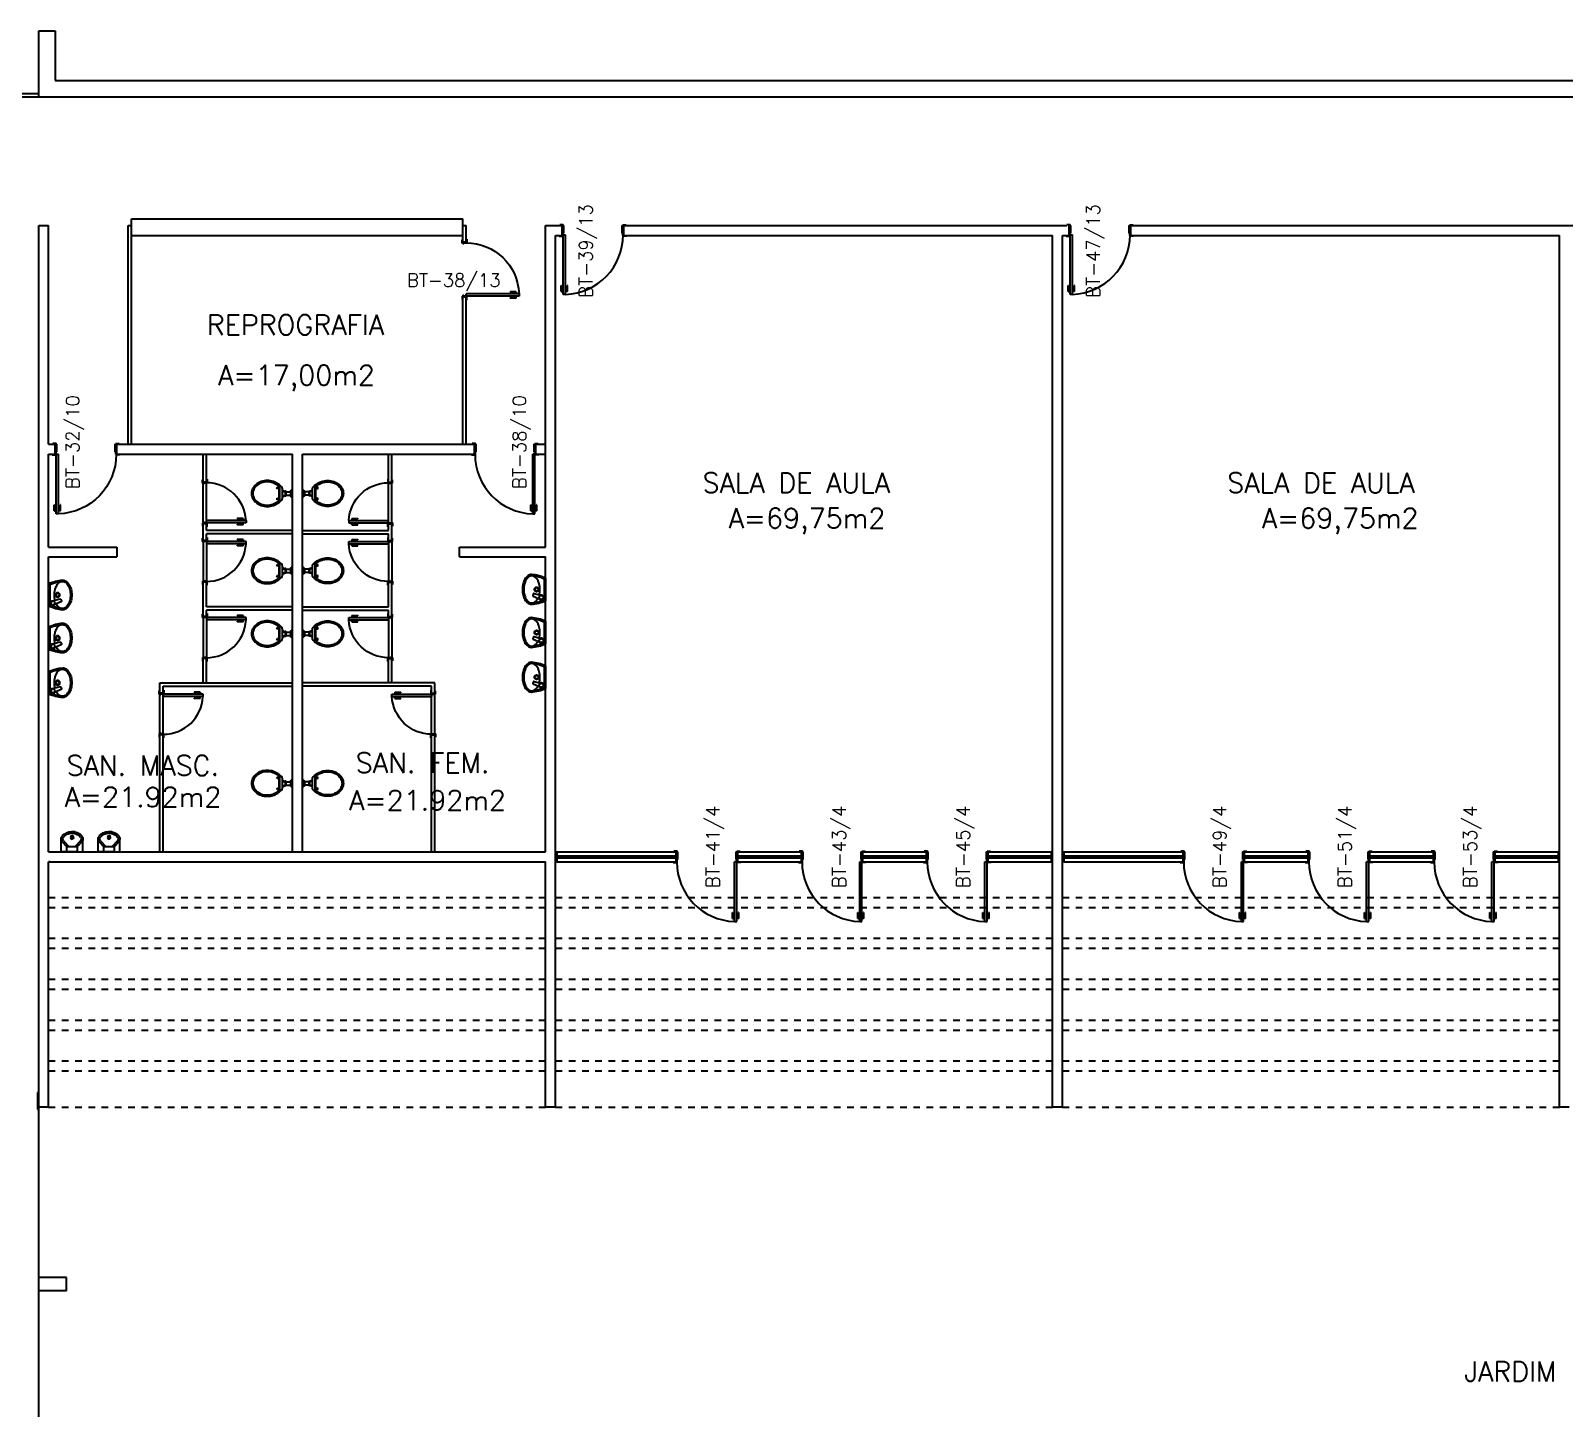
# Model space of a CAD drawing. Header units: inches. Extents: x 248.3 to 332.3, y 109.2 to 149.8.
# Drawn here: x 282.45 to 305.6, y 129.03 to 149.81 of the extents above; entities that cross this region are included whole.
import ezdxf
from ezdxf.enums import TextEntityAlignment as Align

# ---------------------------------------------------------------- set-up
doc = ezdxf.new("R2010")
doc.units = ezdxf.units.IN
doc.header["$LTSCALE"] = 0.02
doc.header["$MEASUREMENT"] = 0
doc.linetypes.add('HIDDEN', pattern=[0.375, 0.25, -0.125])
doc.layers.get('0').update_dxf_attribs({"linetype": 'CONTINUOUS'})
for name, color, linetype in [('1', 2, 'CONTINUOUS'), ('2', 2, 'CONTINUOUS'), ('3', 2, 'CONTINUOUS'), ('DIV2', 2, 'CONTINUOUS'), ('DIVISORIA', 2, 'CONTINUOUS'), ('ENDEREÇO', 2, 'CONTINUOUS'), ('PAREDE', 2, 'CONTINUOUS'), ('PISO', 1, 'CONTINUOUS'), ('PROJ', 1, 'HIDDEN'), ('TEXTO', 2, 'CONTINUOUS')]:
    doc.layers.add(name, color=color, linetype=linetype)
doc.styles.add('UNB-100', font='simplex.shx', dxfattribs={"height": 0.2})

# ---------------------------------------------------------------- blocks, each defined once
blk = doc.blocks.new('DOOR-80')
at = {"layer": '1', "color": 1}
blk.add_arc((-0.02, 0), 0.8, 180, 267.8509, dxfattribs=at)
at = {"layer": '2'}
for p, q in [((-0.08, -0.755), (-0.08, -0.665)), ((-0.08, -0.665), (-0.075, -0.665)), ((-0.075, -0.755), (-0.075, -0.665)), ((0.01, -0.755), (0.01, -0.665)), ((0.015, -0.665), (0.01, -0.665)), ((0.015, -0.755), (0.015, -0.665)), ((-0.08, -0.755), (-0.053, -0.755)), ((-0.075, -0.735), (-0.053, -0.735)), ((-0.053, -0.728), (-0.05, -0.728)), ((-0.053, -0.763), (-0.053, -0.728)), ((-0.053, -0.763), (-0.05, -0.763)), ((-0.012, -0.728), (-0.015, -0.728)), ((-0.012, -0.763), (-0.015, -0.763)), ((-0.012, -0.763), (-0.012, -0.728)), ((0.01, -0.735), (-0.012, -0.735)), ((0.015, -0.755), (-0.012, -0.755))]:
    blk.add_line(p, q, dxfattribs=at)
at = {"layer": '3'}
for p, q in [((-0.05, -0.8), (-0.05, 0)), ((-0.015, 0), (-0.05, 0)), ((-0.015, -0.8), (-0.015, 0)), ((-0.05, -0.8), (-0.015, -0.8))]:
    blk.add_line(p, q, dxfattribs=at)
blk = doc.blocks.new('DOOR-60')
at = {"layer": '1', "color": 1}
blk.add_arc((-0.02, 0), 0.6, 180, 267.134, dxfattribs=at)
at = {"layer": '2', "color": 1}
for p, q in [((-0.08, -0.555), (-0.08, -0.465)), ((-0.08, -0.465), (-0.075, -0.465)), ((-0.08, -0.555), (-0.053, -0.555)), ((-0.075, -0.555), (-0.075, -0.465)), ((-0.075, -0.535), (-0.053, -0.535)), ((-0.053, -0.528), (-0.05, -0.528)), ((-0.053, -0.563), (-0.053, -0.528)), ((-0.053, -0.563), (-0.05, -0.563)), ((-0.012, -0.528), (-0.015, -0.528)), ((-0.012, -0.563), (-0.015, -0.563)), ((-0.012, -0.563), (-0.012, -0.528)), ((0.01, -0.535), (-0.012, -0.535)), ((0.015, -0.555), (-0.012, -0.555)), ((0.01, -0.555), (0.01, -0.465)), ((0.015, -0.465), (0.01, -0.465)), ((0.015, -0.555), (0.015, -0.465))]:
    blk.add_line(p, q, dxfattribs=at)
at = {"layer": '3'}
for p, q in [((-0.05, -0.6), (-0.05, 0)), ((-0.015, 0), (-0.05, 0)), ((-0.015, -0.6), (-0.015, 0)), ((-0.05, -0.6), (-0.015, -0.6))]:
    blk.add_line(p, q, dxfattribs=at)
blk = doc.blocks.new('DOOR60')
at = {"layer": '1', "color": 1}
blk.add_arc((0.02, 0), 0.6, 272.866, 0, dxfattribs=at)
at = {"layer": '2', "color": 1}
for p, q in [((-0.015, -0.465), (-0.01, -0.465)), ((-0.015, -0.555), (-0.015, -0.465)), ((-0.015, -0.555), (0.012, -0.555)), ((-0.01, -0.555), (-0.01, -0.465)), ((-0.01, -0.535), (0.012, -0.535)), ((0.012, -0.563), (0.012, -0.528)), ((0.012, -0.528), (0.015, -0.528)), ((0.012, -0.563), (0.015, -0.563)), ((0.053, -0.528), (0.05, -0.528)), ((0.053, -0.563), (0.05, -0.563)), ((0.053, -0.563), (0.053, -0.528)), ((0.075, -0.535), (0.053, -0.535)), ((0.08, -0.555), (0.053, -0.555)), ((0.08, -0.465), (0.075, -0.465)), ((0.075, -0.555), (0.075, -0.465)), ((0.08, -0.555), (0.08, -0.465))]:
    blk.add_line(p, q, dxfattribs=at)
at = {"layer": '3'}
for p, q in [((0.015, -0.6), (0.015, 0)), ((0.015, 0), (0.05, 0)), ((0.05, -0.6), (0.05, 0)), ((0.05, -0.6), (0.015, -0.6))]:
    blk.add_line(p, q, dxfattribs=at)
blk = doc.blocks.new('VDC-P')
for p, q in [((-0.127, 0.192), (0.127, 0.192)), ((-0.109, 0.202), (0.109, 0.202)), ((-0.068, 0.152), (0.068, 0.152)), ((-0.05, 0.152), (-0.03, 0.11)), ((-0.05, 0.015), (-0.05, 0)), ((-0.05, 0), (0.05, 0)), ((0.045, 0.02), (-0.045, 0.02)), ((-0.04, 0.025), (-0.04, 0.02)), ((0.035, 0.03), (-0.035, 0.03)), ((-0.03, 0.152), (-0.03, 0.11)), ((0.03, 0.11), (-0.03, 0.11)), ((0.03, 0.1), (-0.03, 0.1)), ((-0.025, 0.1), (-0.025, 0.03)), ((0.025, 0.1), (0.025, 0.03)), ((0.03, 0.152), (0.03, 0.11)), ((0.05, 0.152), (0.03, 0.11)), ((0.04, 0.025), (0.04, 0.02)), ((0.05, 0.015), (0.05, 0))]:
    blk.add_line(p, q)
for points in [[(0.16, 0.244, 0.050424), (0.18, 0.288, 0.082137), (0.195, 0.381, 0.082137), (0.18, 0.474, 0.090148), (0.138, 0.549, 0.104406), (0.073, 0.601, 0.117345), (0, 0.619, 0.117345), (-0.073, 0.601, 0.104406), (-0.138, 0.549, 0.090148), (-0.18, 0.474, 0.082137), (-0.195, 0.381, 0.082137)], [(0.142, 0.254, 0.050424), (0.161, 0.295, 0.082137), (0.175, 0.381, 0.082137), (0.161, 0.468, 0.090148), (0.122, 0.536, 0.104406), (0.064, 0.583, 0.117345), (0, 0.599, 0.117345), (-0.064, 0.583, 0.104406), (-0.122, 0.536, 0.090148), (-0.161, 0.468, 0.082137), (-0.175, 0.381, 0.082137)], [(-0.195, 0.381, 0.082137), (-0.18, 0.288, 0.050424), (-0.16, 0.244, 0.104406)], [(-0.175, 0.381, 0.082137), (-0.161, 0.295, 0.050424), (-0.142, 0.254, 0.050424)]]:
    blk.add_lwpolyline(points, format="xyb")
for centre in [(-0.083, 0.226), (0.083, 0.226)]:
    blk.add_circle(centre, 0.0101)
for centre, radius, start, end in [((0.08, 0.36), 0.266, 205.6863, 226.7558), ((0.08, 0.36), 0.246, 205.6863, 219.7706), ((-0.08, 0.36), 0.266, 313.2442, 334.3137), ((-0.08, 0.36), 0.246, 320.2294, 334.3137), ((-0.068, 0.202), 0.05, 226.7558, 270), ((-0.045, 0.015), 0.005, 90, 180), ((-0.035, 0.025), 0.005, 90, 180), ((-0.03, 0.105), 0.005, 90, 270), ((0.03, 0.105), 0.005, 270, 90), ((0.035, 0.025), 0.005, 0, 90), ((0.045, 0.015), 0.005, 360, 90), ((0.068, 0.202), 0.05, 270, 313.2442)]:
    blk.add_arc(centre, radius, start, end)
blk = doc.blocks.new('DOOR90')
at = {"layer": '1', "color": 1}
blk.add_arc((0.02, 0.01), 0.9, 271.9102, 0, dxfattribs=at)
at = {"layer": '2', "color": 1}
for p, q in [((-0.015, -0.755), (-0.01, -0.755)), ((-0.015, -0.845), (-0.015, -0.755)), ((-0.015, -0.845), (0.012, -0.845)), ((-0.01, -0.845), (-0.01, -0.755)), ((-0.01, -0.825), (0.012, -0.825)), ((0.012, -0.853), (0.012, -0.818)), ((0.012, -0.818), (0.015, -0.818)), ((0.012, -0.853), (0.015, -0.853)), ((0.053, -0.818), (0.05, -0.818)), ((0.053, -0.853), (0.05, -0.853)), ((0.053, -0.853), (0.053, -0.818)), ((0.075, -0.825), (0.053, -0.825)), ((0.08, -0.845), (0.053, -0.845)), ((0.08, -0.755), (0.075, -0.755)), ((0.075, -0.845), (0.075, -0.755)), ((0.08, -0.845), (0.08, -0.755))]:
    blk.add_line(p, q, dxfattribs=at)
at = {"layer": '3'}
for p, q in [((0.015, -0.89), (0.015, 0.01)), ((0.015, 0.01), (0.05, 0.01)), ((0.05, -0.89), (0.05, 0.01)), ((0.05, -0.89), (0.015, -0.89))]:
    blk.add_line(p, q, dxfattribs=at)
blk = doc.blocks.new('DOOR-90')
at = {"layer": '1', "color": 1}
blk.add_arc((-0.02, 0), 0.9, 180, 268.0898, dxfattribs=at)
at = {"layer": '2', "color": 1}
for p, q in [((-0.08, -0.855), (-0.08, -0.765)), ((-0.08, -0.765), (-0.075, -0.765)), ((-0.08, -0.855), (-0.053, -0.855)), ((-0.075, -0.855), (-0.075, -0.765)), ((-0.075, -0.835), (-0.053, -0.835)), ((-0.053, -0.828), (-0.05, -0.828)), ((-0.053, -0.863), (-0.053, -0.828)), ((-0.053, -0.863), (-0.05, -0.863)), ((-0.012, -0.828), (-0.015, -0.828)), ((-0.012, -0.863), (-0.015, -0.863)), ((-0.012, -0.863), (-0.012, -0.828)), ((0.01, -0.835), (-0.012, -0.835)), ((0.015, -0.855), (-0.012, -0.855)), ((0.01, -0.855), (0.01, -0.765)), ((0.015, -0.765), (0.01, -0.765)), ((0.015, -0.855), (0.015, -0.765))]:
    blk.add_line(p, q, dxfattribs=at)
at = {"layer": '3'}
for p, q in [((-0.05, -0.9), (-0.05, 0)), ((-0.015, 0), (-0.05, 0)), ((-0.015, -0.9), (-0.015, 0)), ((-0.05, -0.9), (-0.015, -0.9))]:
    blk.add_line(p, q, dxfattribs=at)
blk = doc.blocks.new('LAVAT-P')
for p, q in [((-0.17, 0), (0.17, 0)), ((-0.157, -0.02), (0.157, -0.02)), ((0.063, -0.173), (0.094, -0.055)), ((0.069, -0.185), (0.09, -0.192)), ((0.102, -0.187), (0.151, -0.074))]:
    blk.add_line(p, q)
for points in [[(-0.225, -0.214, 0.136108), (-0.208, -0.262, 0.106861), (-0.155, -0.311, 0.073747), (-0.087, -0.339, 0.060305), (0, -0.349, 0.060305), (0.087, -0.339, 0.073747), (0.155, -0.311, 0.106861), (0.208, -0.262, 0.136108), (0.225, -0.214, 0.062982)], [(0.083, -0.096, 0.121735), (-0.082, -0.096, 0.073747), (-0.145, -0.122, 0.106861), (-0.192, -0.165, 0.153587), (-0.205, -0.208, 0.153587)], [(-0.205, -0.208, 0.153587), (-0.192, -0.251, 0.106861), (-0.145, -0.294, 0.073747), (-0.082, -0.32, 0.060305), (0, -0.329, 0.060305), (0.082, -0.32, 0.073747), (0.145, -0.294, 0.106861), (0.192, -0.251, 0.153587), (0.205, -0.208, 0.153587), (0.192, -0.165, 0.106861), (0.145, -0.122, 0.014792), (0.133, -0.115, 0.039243)]]:
    blk.add_lwpolyline(points, format="xyb")
for centre, radius in [((0, -0.135), 0.0347), ((0, -0.135), 0.0265), ((0.122, -0.065), 0.03)]:
    blk.add_circle(centre, radius)
for centre, radius, start, end in [((0.376, -0.254), 0.602, 155.0201, 176.1902), ((-0.376, -0.254), 0.602, 3.8098, 24.9799), ((0.376, -0.254), 0.582, 156.2686, 173.4578), ((0.073, -0.176), 0.01, 165.2139, 250.8603), ((0.122, -0.065), 0.0361, 302.4689, 199.2518), ((0.093, -0.183), 0.01, 250.8603, 336.5068), ((-0.376, -0.254), 0.582, 6.5422, 23.7314)]:
    blk.add_arc(centre, radius, start, end)
blk = doc.blocks.new('MICTR-P')
for p, q in [((0, 0.08), (0, 0.155)), ((0, 0.08), (0, -0.08)), ((0.081, 0.08), (0, 0.08)), ((0.01, 0.165), (0.205, 0.165)), ((0.168, 0.129), (0.08, 0.046)), ((0.08, -0.076), (0.08, 0.076)), ((0.151, 0.147), (0.083, 0.083)), ((0, -0.08), (0, -0.155)), ((0, -0.08), (0.081, -0.08)), ((0.01, -0.165), (0.205, -0.165)), ((0.168, -0.129), (0.08, -0.046)), ((0.151, -0.147), (0.083, -0.083))]:
    blk.add_line(p, q)
for radius in [0.025, 0.015]:
    blk.add_circle((0.22, 0), radius)
for centre, radius, start, end in [((0.01, 0.155), 0.01, 90, 180), ((0.09, 0.076), 0.01, 133.3634, 180), ((0.197, 0.098), 0.0675, 49.5319, 133.3634), ((0.197, 0.098), 0.0425, 49.5319, 133.3634), ((0.114, 0), 0.171, 357.4005, 49.5319), ((0.114, 0), 0.196, 358.2793, 49.5319), ((0.01, -0.155), 0.01, 180, 270), ((0.09, -0.076), 0.01, 180, 226.6366), ((0.197, -0.098), 0.0675, 226.6366, 310.4681), ((0.197, -0.098), 0.0425, 226.6366, 310.4681), ((0.114, 0), 0.171, 310.4681, 357.3509), ((0.114, 0), 0.196, 310.4681, 357.7012)]:
    blk.add_arc(centre, radius, start, end)

msp = doc.modelspace()

# ---------------------------------------------------------------- linework, layer by layer
at = {"layer": '1'}
for p, q in [((282.823, 143.42), (282.823, 143.57)), ((283.753, 143.42), (283.753, 143.57)), ((289.148, 143.42), (289.148, 143.57)), ((290.078, 143.42), (290.078, 143.57)), ((285.053, 142.395), (285.053, 142.975)), ((285.103, 142.42), (285.103, 142.995)), ((287.853, 142.42), (287.853, 142.995)), ((287.903, 142.395), (287.903, 142.975)), ((283.753, 142.02), (283.753, 141.87)), ((285.053, 142.095), (285.053, 141.515)), ((285.103, 142.07), (285.103, 141.495)), ((287.853, 142.07), (287.853, 141.495)), ((287.903, 142.095), (287.903, 141.515)), ((285.053, 140.945), (285.053, 140.365)), ((285.103, 140.92), (285.103, 140.345)), ((287.853, 140.92), (287.853, 140.345)), ((287.903, 140.945), (287.903, 140.365)), ((282.743, 137.42), (286.403, 137.42)), ((282.743, 137.27), (290.223, 137.27)), ((286.553, 137.42), (290.223, 137.42)), ((290.393, 137.42), (292.193, 137.42)), ((290.393, 137.36), (292.193, 137.36)), ((290.393, 137.33), (292.193, 137.33)), ((290.393, 137.27), (292.193, 137.27)), ((292.193, 137.27), (292.193, 137.42)), ((293.123, 137.27), (293.123, 137.42)), ((293.123, 137.42), (294.083, 137.42)), ((293.123, 137.36), (294.083, 137.36)), ((293.123, 137.33), (294.083, 137.33)), ((293.123, 137.27), (294.088, 137.27)), ((294.083, 137.27), (294.083, 137.42)), ((295.008, 137.27), (295.973, 137.27)), ((295.013, 137.27), (295.013, 137.42)), ((295.013, 137.42), (295.973, 137.42)), ((295.013, 137.36), (295.973, 137.36)), ((295.013, 137.33), (295.973, 137.33)), ((295.973, 137.27), (295.973, 137.42)), ((296.903, 137.27), (296.903, 137.42)), ((296.903, 137.42), (297.853, 137.42)), ((296.903, 137.36), (297.853, 137.36)), ((296.903, 137.33), (297.853, 137.33)), ((296.903, 137.27), (297.853, 137.27)), ((298.043, 137.42), (299.843, 137.42)), ((298.043, 137.36), (299.843, 137.36)), ((298.043, 137.33), (299.843, 137.33)), ((298.043, 137.27), (299.843, 137.27)), ((299.843, 137.27), (299.843, 137.42)), ((300.773, 137.42), (301.733, 137.42)), ((300.773, 137.27), (300.773, 137.42)), ((300.773, 137.36), (301.733, 137.36)), ((300.773, 137.33), (301.733, 137.33)), ((300.773, 137.27), (301.738, 137.27)), ((301.733, 137.27), (301.733, 137.42)), ((302.658, 137.27), (303.623, 137.27)), ((302.663, 137.42), (303.623, 137.42)), ((302.663, 137.27), (302.663, 137.42)), ((302.663, 137.36), (303.623, 137.36)), ((302.663, 137.33), (303.623, 137.33)), ((303.623, 137.27), (303.623, 137.42)), ((304.553, 137.42), (305.503, 137.42)), ((304.553, 137.27), (304.553, 137.42)), ((304.553, 137.36), (305.503, 137.36)), ((304.553, 137.33), (305.503, 137.33)), ((304.553, 137.27), (305.503, 137.27))]:
    msp.add_line(p, q, dxfattribs=at)
at = {"layer": '3'}
for p, q in [((290.488, 146.88), (290.438, 146.88)), ((290.438, 146.88), (290.438, 146.87)), ((290.473, 146.87), (290.488, 146.87)), ((290.488, 146.87), (290.488, 146.88)), ((290.498, 146.87), (290.488, 146.87)), ((290.488, 146.72), (290.488, 146.755)), ((290.488, 146.755), (290.498, 146.755)), ((290.498, 146.755), (290.498, 146.87)), ((291.378, 146.755), (291.378, 146.87)), ((291.378, 146.87), (291.388, 146.87)), ((291.388, 146.755), (291.378, 146.755)), ((291.388, 146.87), (291.388, 146.88)), ((291.388, 146.88), (291.438, 146.88)), ((291.403, 146.87), (291.388, 146.87)), ((291.388, 146.72), (291.388, 146.755)), ((291.438, 146.88), (291.438, 146.87)), ((298.138, 146.88), (298.088, 146.88)), ((298.088, 146.88), (298.088, 146.87)), ((298.123, 146.87), (298.138, 146.87)), ((298.138, 146.87), (298.138, 146.88)), ((298.148, 146.87), (298.138, 146.87)), ((298.138, 146.72), (298.138, 146.755)), ((298.138, 146.755), (298.148, 146.755)), ((298.148, 146.755), (298.148, 146.87)), ((299.028, 146.755), (299.028, 146.87)), ((299.028, 146.87), (299.038, 146.87)), ((299.038, 146.755), (299.028, 146.755)), ((299.038, 146.87), (299.038, 146.88)), ((299.038, 146.88), (299.088, 146.88)), ((299.053, 146.87), (299.038, 146.87)), ((299.038, 146.72), (299.038, 146.755)), ((299.088, 146.88), (299.088, 146.87)), ((288.963, 146.605), (288.963, 146.655)), ((288.963, 146.655), (288.973, 146.655)), ((288.973, 146.605), (288.963, 146.605)), ((288.973, 146.62), (288.973, 146.605)), ((288.973, 146.595), (288.973, 146.605)), ((288.988, 146.595), (288.973, 146.595)), ((289.023, 146.605), (288.988, 146.605)), ((288.988, 146.605), (288.988, 146.595)), ((289.023, 146.665), (289.033, 146.665)), ((289.023, 146.62), (289.023, 146.615)), ((289.033, 146.615), (289.023, 146.615)), ((289.023, 146.615), (289.023, 146.605)), ((289.033, 146.665), (289.033, 146.615)), ((290.428, 146.72), (290.428, 146.71)), ((290.428, 146.71), (290.478, 146.71)), ((290.473, 146.72), (290.478, 146.72)), ((290.478, 146.71), (290.478, 146.72)), ((290.478, 146.72), (290.488, 146.72)), ((291.398, 146.72), (291.388, 146.72)), ((291.398, 146.71), (291.398, 146.72)), ((291.403, 146.72), (291.398, 146.72)), ((291.448, 146.71), (291.398, 146.71)), ((291.448, 146.72), (291.448, 146.71)), ((298.078, 146.72), (298.078, 146.71)), ((298.078, 146.71), (298.128, 146.71)), ((298.123, 146.72), (298.128, 146.72)), ((298.128, 146.71), (298.128, 146.72)), ((298.128, 146.72), (298.138, 146.72)), ((299.048, 146.72), (299.038, 146.72)), ((299.048, 146.71), (299.048, 146.72)), ((299.053, 146.72), (299.048, 146.72)), ((299.098, 146.71), (299.048, 146.71)), ((299.098, 146.72), (299.098, 146.71)), ((288.973, 145.805), (288.963, 145.805)), ((288.963, 145.805), (288.963, 145.755)), ((288.963, 145.755), (288.973, 145.755)), ((288.988, 145.815), (288.973, 145.815)), ((288.973, 145.815), (288.973, 145.805)), ((288.973, 145.79), (288.973, 145.805)), ((288.988, 145.805), (288.988, 145.815)), ((289.023, 145.805), (288.988, 145.805)), ((289.023, 145.795), (289.023, 145.805)), ((289.033, 145.795), (289.023, 145.795)), ((289.023, 145.79), (289.023, 145.795)), ((289.023, 145.745), (289.033, 145.745)), ((289.033, 145.745), (289.033, 145.795)), ((282.838, 143.58), (282.788, 143.58)), ((282.788, 143.58), (282.788, 143.57)), ((282.823, 143.57), (282.838, 143.57)), ((282.838, 143.57), (282.838, 143.58)), ((282.848, 143.57), (282.838, 143.57)), ((282.848, 143.455), (282.848, 143.57)), ((283.728, 143.455), (283.728, 143.57)), ((283.728, 143.57), (283.738, 143.57)), ((283.738, 143.57), (283.738, 143.58)), ((283.738, 143.58), (283.788, 143.58)), ((283.753, 143.57), (283.738, 143.57)), ((283.788, 143.58), (283.788, 143.57)), ((289.163, 143.58), (289.113, 143.58)), ((289.113, 143.58), (289.113, 143.57)), ((289.148, 143.57), (289.163, 143.57)), ((289.163, 143.57), (289.163, 143.58)), ((289.173, 143.57), (289.163, 143.57)), ((289.173, 143.455), (289.173, 143.57)), ((290.053, 143.455), (290.053, 143.57)), ((290.053, 143.57), (290.063, 143.57)), ((290.063, 143.57), (290.063, 143.58)), ((290.063, 143.58), (290.113, 143.58)), ((290.078, 143.57), (290.063, 143.57)), ((290.113, 143.58), (290.113, 143.57)), ((282.778, 143.42), (282.778, 143.41)), ((282.778, 143.41), (282.828, 143.41)), ((282.823, 143.42), (282.828, 143.42)), ((282.828, 143.41), (282.828, 143.42)), ((282.828, 143.42), (282.838, 143.42)), ((282.838, 143.42), (282.838, 143.455)), ((282.838, 143.455), (282.848, 143.455)), ((283.738, 143.455), (283.728, 143.455)), ((283.738, 143.42), (283.738, 143.455)), ((283.748, 143.42), (283.738, 143.42)), ((283.748, 143.41), (283.748, 143.42)), ((283.753, 143.42), (283.748, 143.42)), ((283.798, 143.41), (283.748, 143.41)), ((283.798, 143.42), (283.798, 143.41)), ((289.103, 143.42), (289.103, 143.41)), ((289.103, 143.41), (289.153, 143.41)), ((289.148, 143.42), (289.153, 143.42)), ((289.153, 143.41), (289.153, 143.42)), ((289.153, 143.42), (289.163, 143.42)), ((289.163, 143.42), (289.163, 143.455)), ((289.163, 143.455), (289.173, 143.455)), ((290.063, 143.455), (290.053, 143.455)), ((290.063, 143.42), (290.063, 143.455)), ((290.073, 143.42), (290.063, 143.42)), ((290.073, 143.41), (290.073, 143.42)), ((290.078, 143.42), (290.073, 143.42)), ((290.123, 143.41), (290.073, 143.41)), ((290.123, 143.42), (290.123, 143.41)), ((285.103, 143.045), (285.113, 143.045)), ((285.113, 143.045), (285.113, 142.995)), ((287.853, 143.045), (287.843, 143.045)), ((287.843, 143.045), (287.843, 142.995)), ((285.043, 142.985), (285.043, 143.035)), ((285.043, 143.035), (285.053, 143.035)), ((285.053, 142.985), (285.043, 142.985)), ((285.053, 143), (285.053, 142.985)), ((285.053, 142.975), (285.053, 142.985)), ((285.068, 142.975), (285.053, 142.975)), ((285.103, 142.985), (285.068, 142.985)), ((285.068, 142.985), (285.068, 142.975)), ((285.103, 143), (285.103, 142.995)), ((285.113, 142.995), (285.103, 142.995)), ((285.103, 142.995), (285.103, 142.985)), ((287.843, 142.995), (287.853, 142.995)), ((287.853, 143), (287.853, 142.995)), ((287.853, 142.995), (287.853, 142.985)), ((287.853, 142.985), (287.888, 142.985)), ((287.888, 142.985), (287.888, 142.975)), ((287.888, 142.975), (287.903, 142.975)), ((287.913, 143.035), (287.903, 143.035)), ((287.903, 143), (287.903, 142.985)), ((287.903, 142.975), (287.903, 142.985)), ((287.903, 142.985), (287.913, 142.985)), ((287.913, 142.985), (287.913, 143.035)), ((285.053, 142.385), (285.043, 142.385)), ((285.043, 142.385), (285.043, 142.335)), ((285.068, 142.395), (285.053, 142.395)), ((285.053, 142.395), (285.053, 142.385)), ((285.053, 142.37), (285.053, 142.385)), ((285.068, 142.385), (285.068, 142.395)), ((285.103, 142.385), (285.068, 142.385)), ((285.103, 142.375), (285.103, 142.385)), ((285.113, 142.375), (285.103, 142.375)), ((285.103, 142.37), (285.103, 142.375)), ((285.113, 142.325), (285.113, 142.375)), ((287.843, 142.325), (287.843, 142.375)), ((287.843, 142.375), (287.853, 142.375)), ((287.853, 142.375), (287.853, 142.385)), ((287.853, 142.385), (287.888, 142.385)), ((287.853, 142.37), (287.853, 142.375)), ((287.888, 142.385), (287.888, 142.395)), ((287.888, 142.395), (287.903, 142.395)), ((287.903, 142.395), (287.903, 142.385)), ((287.903, 142.385), (287.913, 142.385)), ((287.903, 142.37), (287.903, 142.385)), ((287.913, 142.385), (287.913, 142.335)), ((285.043, 142.335), (285.053, 142.335)), ((285.043, 142.105), (285.043, 142.155)), ((285.043, 142.155), (285.053, 142.155)), ((285.053, 142.12), (285.053, 142.105)), ((285.103, 142.325), (285.113, 142.325)), ((285.103, 142.165), (285.113, 142.165)), ((285.103, 142.12), (285.103, 142.115)), ((285.113, 142.115), (285.103, 142.115)), ((285.103, 142.115), (285.103, 142.105)), ((285.113, 142.165), (285.113, 142.115)), ((287.853, 142.325), (287.843, 142.325)), ((287.853, 142.165), (287.843, 142.165)), ((287.843, 142.165), (287.843, 142.115)), ((287.843, 142.115), (287.853, 142.115)), ((287.853, 142.12), (287.853, 142.115)), ((287.853, 142.115), (287.853, 142.105)), ((287.913, 142.335), (287.903, 142.335)), ((287.913, 142.155), (287.903, 142.155)), ((287.903, 142.12), (287.903, 142.105)), ((287.913, 142.105), (287.913, 142.155)), ((285.053, 142.105), (285.043, 142.105)), ((285.053, 142.095), (285.053, 142.105)), ((285.068, 142.095), (285.053, 142.095)), ((285.103, 142.105), (285.068, 142.105)), ((285.068, 142.105), (285.068, 142.095)), ((287.853, 142.105), (287.888, 142.105)), ((287.888, 142.105), (287.888, 142.095)), ((287.888, 142.095), (287.903, 142.095)), ((287.903, 142.095), (287.903, 142.105)), ((287.903, 142.105), (287.913, 142.105)), ((285.053, 141.505), (285.043, 141.505)), ((285.043, 141.505), (285.043, 141.455)), ((285.043, 141.455), (285.053, 141.455)), ((285.068, 141.515), (285.053, 141.515)), ((285.053, 141.515), (285.053, 141.505)), ((285.053, 141.49), (285.053, 141.505)), ((285.068, 141.505), (285.068, 141.515)), ((285.103, 141.505), (285.068, 141.505)), ((285.103, 141.495), (285.103, 141.505)), ((285.113, 141.495), (285.103, 141.495)), ((285.103, 141.49), (285.103, 141.495)), ((285.103, 141.445), (285.113, 141.445)), ((285.113, 141.445), (285.113, 141.495)), ((287.843, 141.445), (287.843, 141.495)), ((287.843, 141.495), (287.853, 141.495)), ((287.853, 141.445), (287.843, 141.445)), ((287.853, 141.495), (287.853, 141.505)), ((287.853, 141.505), (287.888, 141.505)), ((287.853, 141.49), (287.853, 141.495)), ((287.888, 141.505), (287.888, 141.515)), ((287.888, 141.515), (287.903, 141.515)), ((287.903, 141.515), (287.903, 141.505)), ((287.903, 141.505), (287.913, 141.505)), ((287.903, 141.49), (287.903, 141.505)), ((287.913, 141.455), (287.903, 141.455)), ((287.913, 141.505), (287.913, 141.455)), ((285.043, 140.955), (285.043, 141.005)), ((285.043, 141.005), (285.053, 141.005)), ((285.053, 140.97), (285.053, 140.955)), ((285.103, 141.015), (285.113, 141.015)), ((285.103, 140.97), (285.103, 140.965)), ((285.113, 140.965), (285.103, 140.965)), ((285.103, 140.965), (285.103, 140.955)), ((285.113, 141.015), (285.113, 140.965)), ((287.853, 141.015), (287.843, 141.015)), ((287.843, 141.015), (287.843, 140.965)), ((287.843, 140.965), (287.853, 140.965)), ((287.853, 140.97), (287.853, 140.965)), ((287.853, 140.965), (287.853, 140.955)), ((287.913, 141.005), (287.903, 141.005)), ((287.903, 140.97), (287.903, 140.955)), ((287.913, 140.955), (287.913, 141.005)), ((285.053, 140.955), (285.043, 140.955)), ((285.053, 140.945), (285.053, 140.955)), ((285.068, 140.945), (285.053, 140.945)), ((285.103, 140.955), (285.068, 140.955)), ((285.068, 140.955), (285.068, 140.945)), ((287.853, 140.955), (287.888, 140.955)), ((287.888, 140.955), (287.888, 140.945)), ((287.888, 140.945), (287.903, 140.945)), ((287.903, 140.945), (287.903, 140.955)), ((287.903, 140.955), (287.913, 140.955)), ((285.053, 140.355), (285.043, 140.355)), ((285.043, 140.355), (285.043, 140.305)), ((285.043, 140.305), (285.053, 140.305)), ((285.068, 140.365), (285.053, 140.365)), ((285.053, 140.365), (285.053, 140.355)), ((285.053, 140.34), (285.053, 140.355)), ((285.068, 140.355), (285.068, 140.365)), ((285.103, 140.355), (285.068, 140.355)), ((285.103, 140.345), (285.103, 140.355)), ((285.113, 140.345), (285.103, 140.345)), ((285.103, 140.34), (285.103, 140.345)), ((285.103, 140.295), (285.113, 140.295)), ((285.113, 140.295), (285.113, 140.345)), ((287.843, 140.295), (287.843, 140.345)), ((287.843, 140.345), (287.853, 140.345)), ((287.853, 140.295), (287.843, 140.295)), ((287.853, 140.345), (287.853, 140.355)), ((287.853, 140.355), (287.888, 140.355)), ((287.853, 140.34), (287.853, 140.345)), ((287.888, 140.355), (287.888, 140.365)), ((287.888, 140.365), (287.903, 140.365)), ((287.903, 140.365), (287.903, 140.355)), ((287.903, 140.355), (287.913, 140.355)), ((287.903, 140.34), (287.903, 140.355)), ((287.913, 140.305), (287.903, 140.305)), ((287.913, 140.355), (287.913, 140.305)), ((284.393, 139.8), (284.393, 139.85)), ((284.393, 139.85), (284.403, 139.85)), ((284.403, 139.815), (284.403, 139.8)), ((284.453, 139.86), (284.463, 139.86)), ((284.453, 139.815), (284.453, 139.81)), ((284.463, 139.81), (284.453, 139.81)), ((284.453, 139.81), (284.453, 139.8)), ((284.463, 139.86), (284.463, 139.81)), ((288.503, 139.86), (288.493, 139.86)), ((288.493, 139.86), (288.493, 139.81)), ((288.493, 139.81), (288.503, 139.81)), ((288.503, 139.815), (288.503, 139.81)), ((288.503, 139.81), (288.503, 139.8)), ((288.563, 139.85), (288.553, 139.85)), ((288.553, 139.815), (288.553, 139.8)), ((288.563, 139.8), (288.563, 139.85)), ((284.403, 139.8), (284.393, 139.8)), ((284.403, 139.79), (284.403, 139.8)), ((284.418, 139.79), (284.403, 139.79)), ((284.453, 139.8), (284.418, 139.8)), ((284.418, 139.8), (284.418, 139.79)), ((288.503, 139.8), (288.538, 139.8)), ((288.538, 139.8), (288.538, 139.79)), ((288.538, 139.79), (288.553, 139.79)), ((288.553, 139.79), (288.553, 139.8)), ((288.553, 139.8), (288.563, 139.8)), ((284.403, 139.2), (284.393, 139.2)), ((284.393, 139.2), (284.393, 139.15)), ((284.393, 139.15), (284.403, 139.15)), ((284.418, 139.21), (284.403, 139.21)), ((284.403, 139.21), (284.403, 139.2)), ((284.403, 139.185), (284.403, 139.2)), ((284.418, 139.2), (284.418, 139.21)), ((284.453, 139.2), (284.418, 139.2)), ((284.453, 139.19), (284.453, 139.2)), ((284.463, 139.19), (284.453, 139.19)), ((284.453, 139.185), (284.453, 139.19)), ((284.453, 139.14), (284.463, 139.14)), ((284.463, 139.14), (284.463, 139.19)), ((288.493, 139.14), (288.493, 139.19)), ((288.493, 139.19), (288.503, 139.19)), ((288.503, 139.14), (288.493, 139.14)), ((288.503, 139.19), (288.503, 139.2)), ((288.503, 139.2), (288.538, 139.2)), ((288.503, 139.185), (288.503, 139.19)), ((288.538, 139.2), (288.538, 139.21)), ((288.538, 139.21), (288.553, 139.21)), ((288.553, 139.21), (288.553, 139.2)), ((288.553, 139.2), (288.563, 139.2)), ((288.553, 139.185), (288.553, 139.2)), ((288.563, 139.15), (288.553, 139.15)), ((288.563, 139.2), (288.563, 139.15)), ((282.723, 137.42), (282.743, 137.42)), ((282.743, 137.27), (282.723, 137.27)), ((290.373, 137.42), (290.393, 137.42)), ((290.393, 137.27), (290.373, 137.27)), ((290.393, 137.42), (290.393, 137.27)), ((292.148, 137.27), (292.148, 137.26)), ((292.148, 137.26), (292.198, 137.26)), ((292.158, 137.43), (292.158, 137.42)), ((292.208, 137.43), (292.158, 137.43)), ((292.193, 137.42), (292.208, 137.42)), ((292.193, 137.27), (292.198, 137.27)), ((292.198, 137.27), (292.208, 137.27)), ((292.198, 137.26), (292.198, 137.27)), ((292.208, 137.42), (292.208, 137.43)), ((292.218, 137.42), (292.208, 137.42)), ((292.208, 137.305), (292.218, 137.305)), ((292.208, 137.27), (292.208, 137.305)), ((292.218, 137.305), (292.218, 137.42)), ((293.098, 137.42), (293.108, 137.42)), ((293.098, 137.305), (293.098, 137.42)), ((293.108, 137.305), (293.098, 137.305)), ((293.108, 137.43), (293.158, 137.43)), ((293.108, 137.42), (293.108, 137.43)), ((293.123, 137.42), (293.108, 137.42)), ((293.108, 137.27), (293.108, 137.305)), ((293.118, 137.27), (293.108, 137.27)), ((293.123, 137.27), (293.118, 137.27)), ((293.118, 137.26), (293.118, 137.27)), ((293.168, 137.26), (293.118, 137.26)), ((293.158, 137.43), (293.158, 137.42)), ((293.168, 137.27), (293.168, 137.26)), ((294.038, 137.27), (294.038, 137.26)), ((294.038, 137.26), (294.088, 137.26)), ((294.048, 137.43), (294.048, 137.42)), ((294.098, 137.43), (294.048, 137.43)), ((294.083, 137.42), (294.098, 137.42)), ((294.083, 137.27), (294.088, 137.27)), ((294.088, 137.27), (294.098, 137.27)), ((294.088, 137.26), (294.088, 137.27)), ((294.098, 137.42), (294.098, 137.43)), ((294.108, 137.42), (294.098, 137.42)), ((294.098, 137.305), (294.108, 137.305)), ((294.098, 137.27), (294.098, 137.305)), ((294.108, 137.305), (294.108, 137.42)), ((294.988, 137.42), (294.998, 137.42)), ((294.988, 137.305), (294.988, 137.42)), ((294.998, 137.305), (294.988, 137.305)), ((294.998, 137.43), (295.048, 137.43)), ((294.998, 137.42), (294.998, 137.43)), ((295.013, 137.42), (294.998, 137.42)), ((294.998, 137.27), (294.998, 137.305)), ((295.008, 137.27), (294.998, 137.27)), ((295.013, 137.27), (295.008, 137.27)), ((295.008, 137.26), (295.008, 137.27)), ((295.058, 137.26), (295.008, 137.26)), ((295.048, 137.43), (295.048, 137.42)), ((295.058, 137.27), (295.058, 137.26)), ((295.928, 137.27), (295.928, 137.26)), ((295.928, 137.26), (295.978, 137.26)), ((295.988, 137.43), (295.938, 137.43)), ((295.938, 137.43), (295.938, 137.42)), ((295.973, 137.42), (295.988, 137.42)), ((295.973, 137.27), (295.978, 137.27)), ((295.978, 137.26), (295.978, 137.27)), ((295.978, 137.27), (295.988, 137.27)), ((295.988, 137.42), (295.988, 137.43)), ((295.998, 137.42), (295.988, 137.42)), ((295.988, 137.27), (295.988, 137.305)), ((295.988, 137.305), (295.998, 137.305)), ((295.998, 137.305), (295.998, 137.42)), ((296.878, 137.305), (296.878, 137.42)), ((296.878, 137.42), (296.888, 137.42)), ((296.888, 137.305), (296.878, 137.305)), ((296.888, 137.42), (296.888, 137.43)), ((296.888, 137.43), (296.938, 137.43)), ((296.903, 137.42), (296.888, 137.42)), ((296.888, 137.27), (296.888, 137.305)), ((296.898, 137.27), (296.888, 137.27)), ((296.898, 137.26), (296.898, 137.27)), ((296.903, 137.27), (296.898, 137.27)), ((296.948, 137.26), (296.898, 137.26)), ((296.938, 137.43), (296.938, 137.42)), ((296.948, 137.27), (296.948, 137.26)), ((297.873, 137.42), (297.853, 137.42)), ((297.853, 137.42), (297.853, 137.27)), ((297.853, 137.27), (297.873, 137.27)), ((298.023, 137.42), (298.043, 137.42)), ((298.043, 137.27), (298.023, 137.27)), ((298.043, 137.42), (298.043, 137.27)), ((299.798, 137.27), (299.798, 137.26)), ((299.798, 137.26), (299.848, 137.26)), ((299.858, 137.43), (299.808, 137.43)), ((299.808, 137.43), (299.808, 137.42)), ((299.843, 137.42), (299.858, 137.42)), ((299.843, 137.27), (299.848, 137.27)), ((299.848, 137.26), (299.848, 137.27)), ((299.848, 137.27), (299.858, 137.27)), ((299.858, 137.42), (299.858, 137.43)), ((299.868, 137.42), (299.858, 137.42)), ((299.858, 137.27), (299.858, 137.305)), ((299.858, 137.305), (299.868, 137.305)), ((299.868, 137.305), (299.868, 137.42)), ((300.748, 137.305), (300.748, 137.42)), ((300.748, 137.42), (300.758, 137.42)), ((300.758, 137.305), (300.748, 137.305)), ((300.758, 137.42), (300.758, 137.43)), ((300.758, 137.43), (300.808, 137.43)), ((300.773, 137.42), (300.758, 137.42)), ((300.758, 137.27), (300.758, 137.305)), ((300.768, 137.27), (300.758, 137.27)), ((300.768, 137.26), (300.768, 137.27)), ((300.773, 137.27), (300.768, 137.27)), ((300.818, 137.26), (300.768, 137.26)), ((300.808, 137.43), (300.808, 137.42)), ((300.818, 137.27), (300.818, 137.26)), ((301.688, 137.27), (301.688, 137.26)), ((301.688, 137.26), (301.738, 137.26)), ((301.748, 137.43), (301.698, 137.43)), ((301.698, 137.43), (301.698, 137.42)), ((301.733, 137.42), (301.748, 137.42)), ((301.733, 137.27), (301.738, 137.27)), ((301.738, 137.26), (301.738, 137.27)), ((301.738, 137.27), (301.748, 137.27)), ((301.748, 137.42), (301.748, 137.43)), ((301.758, 137.42), (301.748, 137.42)), ((301.748, 137.27), (301.748, 137.305)), ((301.748, 137.305), (301.758, 137.305)), ((301.758, 137.305), (301.758, 137.42)), ((302.638, 137.305), (302.638, 137.42)), ((302.638, 137.42), (302.648, 137.42)), ((302.648, 137.305), (302.638, 137.305)), ((302.648, 137.42), (302.648, 137.43)), ((302.648, 137.43), (302.698, 137.43)), ((302.663, 137.42), (302.648, 137.42)), ((302.648, 137.27), (302.648, 137.305)), ((302.658, 137.27), (302.648, 137.27)), ((302.658, 137.26), (302.658, 137.27)), ((302.663, 137.27), (302.658, 137.27)), ((302.708, 137.26), (302.658, 137.26)), ((302.698, 137.43), (302.698, 137.42)), ((302.708, 137.27), (302.708, 137.26)), ((303.578, 137.27), (303.578, 137.26)), ((303.578, 137.26), (303.628, 137.26)), ((303.588, 137.43), (303.588, 137.42)), ((303.638, 137.43), (303.588, 137.43)), ((303.623, 137.42), (303.638, 137.42)), ((303.623, 137.27), (303.628, 137.27)), ((303.628, 137.27), (303.638, 137.27)), ((303.628, 137.26), (303.628, 137.27)), ((303.638, 137.42), (303.638, 137.43)), ((303.648, 137.42), (303.638, 137.42)), ((303.638, 137.305), (303.648, 137.305)), ((303.638, 137.27), (303.638, 137.305)), ((303.648, 137.305), (303.648, 137.42)), ((304.528, 137.42), (304.538, 137.42)), ((304.528, 137.305), (304.528, 137.42)), ((304.538, 137.305), (304.528, 137.305)), ((304.538, 137.43), (304.588, 137.43)), ((304.538, 137.42), (304.538, 137.43)), ((304.553, 137.42), (304.538, 137.42)), ((304.538, 137.27), (304.538, 137.305)), ((304.548, 137.27), (304.538, 137.27)), ((304.553, 137.27), (304.548, 137.27)), ((304.548, 137.26), (304.548, 137.27)), ((304.598, 137.26), (304.548, 137.26)), ((304.588, 137.43), (304.588, 137.42)), ((304.598, 137.27), (304.598, 137.26)), ((305.523, 137.42), (305.503, 137.42)), ((305.503, 137.42), (305.503, 137.27)), ((305.503, 137.27), (305.523, 137.27)), ((282.573, 133.79), (282.553, 133.79)), ((282.553, 133.79), (282.553, 133.54)), ((282.553, 133.54), (282.573, 133.54))]:
    msp.add_line(p, q, dxfattribs=at)
at = {"layer": 'DIV2'}
for p, q in [((283.923, 143.57), (283.923, 146.87)), ((283.923, 146.87), (283.973, 146.87)), ((288.973, 146.87), (289.023, 146.87)), ((289.023, 146.62), (289.023, 146.87)), ((283.973, 143.57), (283.973, 146.72)), ((288.973, 146.62), (288.973, 146.72)), ((288.973, 143.57), (288.973, 145.79)), ((289.023, 143.57), (289.023, 145.79)), ((285.053, 143), (285.053, 143.42)), ((285.103, 143), (285.103, 143.42)), ((287.853, 143), (287.853, 143.42)), ((287.903, 143), (287.903, 143.42)), ((285.053, 142.12), (285.053, 142.37)), ((285.103, 142.27), (285.103, 142.37)), ((287.853, 142.27), (287.853, 142.37)), ((287.903, 142.12), (287.903, 142.37)), ((286.403, 142.27), (285.103, 142.27)), ((286.403, 142.22), (285.103, 142.22)), ((285.103, 142.12), (285.103, 142.22)), ((286.553, 142.27), (287.853, 142.27)), ((286.553, 142.22), (287.853, 142.22)), ((287.853, 142.12), (287.853, 142.22)), ((285.053, 140.97), (285.053, 141.49)), ((285.103, 141.12), (285.103, 141.49)), ((287.853, 141.12), (287.853, 141.49)), ((287.903, 140.97), (287.903, 141.49)), ((286.403, 141.12), (285.103, 141.12)), ((286.403, 141.07), (285.103, 141.07)), ((285.103, 140.97), (285.103, 141.07)), ((286.553, 141.12), (287.853, 141.12)), ((286.553, 141.07), (287.853, 141.07)), ((287.853, 140.97), (287.853, 141.07)), ((285.053, 139.97), (285.053, 140.34)), ((285.103, 139.97), (285.103, 140.34)), ((287.853, 139.97), (287.853, 140.34)), ((287.903, 139.97), (287.903, 140.34)), ((284.403, 139.97), (286.403, 139.97)), ((284.453, 139.92), (286.403, 139.92)), ((288.553, 139.97), (286.553, 139.97)), ((288.503, 139.92), (286.553, 139.92)), ((286.403, 137.42), (286.553, 137.42))]:
    msp.add_line(p, q, dxfattribs=at)
at = {"layer": 'DIVISORIA'}
for p, q in [((278.873, 148.86), (282.573, 148.86)), ((278.873, 148.81), (282.573, 148.81)), ((283.973, 146.97), (288.973, 146.97)), ((283.973, 146.72), (283.973, 146.97)), ((288.973, 146.72), (288.973, 146.97)), ((283.973, 146.72), (288.973, 146.72)), ((289.023, 146.62), (288.973, 146.62)), ((289.023, 145.79), (288.973, 145.79)), ((285.103, 143), (285.053, 143)), ((287.853, 143), (287.903, 143)), ((285.103, 142.37), (285.053, 142.37)), ((287.853, 142.37), (287.903, 142.37)), ((285.103, 142.12), (285.053, 142.12)), ((287.853, 142.12), (287.903, 142.12)), ((285.103, 141.49), (285.053, 141.49)), ((287.853, 141.49), (287.903, 141.49)), ((285.103, 140.97), (285.053, 140.97)), ((287.853, 140.97), (287.903, 140.97)), ((285.103, 140.34), (285.053, 140.34)), ((287.853, 140.34), (287.903, 140.34)), ((284.453, 139.815), (284.403, 139.815)), ((288.503, 139.815), (288.553, 139.815)), ((284.453, 139.185), (284.403, 139.185)), ((288.503, 139.185), (288.553, 139.185))]:
    msp.add_line(p, q, dxfattribs=at)
at = {"layer": 'PAREDE'}
for p, q in [((282.573, 148.81), (282.573, 149.81)), ((282.573, 149.81), (282.823, 149.81)), ((282.823, 149.81), (282.823, 149.06)), ((282.823, 149.06), (332.323, 149.06)), ((282.573, 148.81), (313.323, 148.81)), ((282.573, 133.57), (282.573, 146.87)), ((282.573, 146.87), (282.723, 146.87)), ((282.723, 143.57), (282.723, 146.87)), ((290.223, 146.87), (290.473, 146.87)), ((290.223, 142.02), (290.223, 146.87)), ((290.473, 146.72), (290.473, 146.87)), ((291.403, 146.72), (291.403, 146.87)), ((291.403, 146.87), (298.088, 146.87)), ((298.123, 146.72), (298.123, 146.87)), ((299.053, 146.72), (299.053, 146.87)), ((299.053, 146.87), (305.773, 146.87)), ((290.373, 133.57), (290.373, 146.72)), ((290.373, 146.72), (290.473, 146.72)), ((291.403, 146.72), (297.873, 146.72)), ((297.873, 133.57), (297.873, 146.72)), ((298.023, 133.57), (298.023, 146.72)), ((298.023, 146.72), (298.123, 146.72)), ((299.053, 146.72), (305.523, 146.72)), ((305.523, 133.57), (305.523, 146.72)), ((282.723, 143.57), (282.823, 143.57)), ((283.753, 143.57), (289.148, 143.57)), ((290.078, 143.57), (290.223, 143.57)), ((282.723, 143.42), (282.823, 143.42)), ((282.723, 142.02), (282.723, 143.42)), ((283.753, 143.42), (286.403, 143.42)), ((286.403, 137.42), (286.403, 143.42)), ((286.553, 137.42), (286.553, 143.42)), ((286.553, 143.42), (289.148, 143.42)), ((290.078, 143.42), (290.223, 143.42)), ((282.723, 142.02), (283.753, 142.02)), ((288.923, 142.02), (290.223, 142.02)), ((288.923, 141.87), (288.923, 142.02)), ((282.723, 141.87), (283.753, 141.87)), ((282.723, 137.42), (282.723, 141.87)), ((288.923, 141.87), (290.223, 141.87)), ((290.223, 137.42), (290.223, 141.87)), ((284.403, 137.42), (284.403, 139.97)), ((284.453, 137.42), (284.453, 139.92)), ((288.503, 137.42), (288.503, 139.92)), ((288.553, 137.42), (288.553, 139.97)), ((282.723, 133.57), (282.723, 137.27)), ((290.223, 133.57), (290.223, 137.27)), ((282.723, 133.57), (282.573, 133.57)), ((290.373, 133.57), (290.223, 133.57)), ((298.023, 133.57), (297.873, 133.57)), ((305.673, 133.57), (305.523, 133.57)), ((282.993, 131), (282.573, 131)), ((282.573, 130.8), (282.573, 131)), ((282.993, 130.8), (282.573, 130.8)), ((282.993, 130.8), (282.993, 131))]:
    msp.add_line(p, q, dxfattribs=at)
at = {"layer": 'PISO'}
for p, q in [((282.573, 131), (282.573, 133.57)), ((282.573, 128.34), (282.573, 130.8))]:
    msp.add_line(p, q, dxfattribs=at)
at = {"layer": 'PROJ', "linetype": 'HIDDEN', "ltscale": 0.5}
for p, q in [((290.223, 136.728), (282.723, 136.728)), ((290.223, 136.578), (282.723, 136.578)), ((297.873, 136.728), (290.373, 136.728)), ((297.873, 136.578), (290.373, 136.578)), ((305.523, 136.728), (298.023, 136.728)), ((305.523, 136.578), (298.023, 136.578)), ((290.223, 136.112), (282.723, 136.112)), ((297.873, 136.112), (290.373, 136.112)), ((305.523, 136.112), (298.023, 136.112)), ((290.223, 135.962), (282.723, 135.962)), ((297.873, 135.962), (290.373, 135.962)), ((305.523, 135.962), (298.023, 135.962)), ((290.223, 135.495), (282.723, 135.495)), ((297.873, 135.495), (290.373, 135.495)), ((305.523, 135.495), (298.023, 135.495)), ((290.223, 135.345), (282.723, 135.345)), ((297.873, 135.345), (290.373, 135.345)), ((305.523, 135.345), (298.023, 135.345)), ((290.223, 134.878), (282.723, 134.878)), ((290.223, 134.728), (282.723, 134.728)), ((297.873, 134.878), (290.373, 134.878)), ((297.873, 134.728), (290.373, 134.728)), ((305.523, 134.878), (298.023, 134.878)), ((305.523, 134.728), (298.023, 134.728)), ((290.223, 134.262), (282.723, 134.262)), ((297.873, 134.262), (290.373, 134.262)), ((305.523, 134.262), (298.023, 134.262)), ((290.223, 134.112), (282.723, 134.112)), ((297.873, 134.112), (290.373, 134.112)), ((305.523, 134.112), (298.023, 134.112)), ((282.723, 133.57), (290.223, 133.57)), ((290.373, 133.57), (297.873, 133.57)), ((298.023, 133.57), (305.523, 133.57))]:
    msp.add_line(p, q, dxfattribs=at)

# ---------------------------------------------------------------- block references
at = {"layer": '1'}
for name, p, rotation in [('VDC-P', (286.403, 142.828), 90), ('VDC-P', (286.403, 141.663), 90), ('LAVAT-P', (290.223, 141.381), 270), ('VDC-P', (286.403, 140.711), 90), ('LAVAT-P', (290.223, 140.731), 270), ('LAVAT-P', (290.223, 140.057), 270), ('VDC-P', (286.403, 138.455), 90)]:
    msp.add_blockref(name, p, dxfattribs=dict(at, rotation=rotation))
at = {"layer": '1', "xscale": -1}
for name, p, rotation in [('VDC-P', (286.552, 142.828), 269.9999999999804), ('VDC-P', (286.552, 141.663), 269.9999999999804), ('LAVAT-P', (282.723, 141.297), 90), ('LAVAT-P', (282.723, 140.647), 90), ('VDC-P', (286.552, 140.711), 269.9999999999804), ('LAVAT-P', (282.723, 139.973), 90), ('VDC-P', (286.552, 138.455), 269.9999999999804), ('MICTR-P', (283.076, 137.42), 269.9999999999991), ('MICTR-P', (283.634, 137.42), 269.9999999999991)]:
    msp.add_blockref(name, p, dxfattribs=dict(at, rotation=rotation))
at = {"layer": '3', "xscale": -1}
for name, p, rotation in [('DOOR-80', (289.023, 145.79), 89.9999999922829), ('DOOR60', (287.853, 142.37), 269.9999999999804), ('DOOR-60', (287.853, 142.12), 269.9999999999804), ('DOOR-60', (287.853, 140.97), 269.9999999999804), ('DOOR-60', (288.503, 139.815), 269.9999999999804)]:
    msp.add_blockref(name, p, dxfattribs=dict(at, rotation=rotation))
at = {"layer": '3'}
for name, p in [('DOOR90', (290.473, 146.72)), ('DOOR90', (298.123, 146.72)), ('DOOR-90', (290.078, 143.42))]:
    msp.add_blockref(name, p, dxfattribs=at)
at = {"layer": '3', "xscale": -1}
msp.add_blockref('DOOR-90', (282.823, 143.42), dxfattribs=at)
at = {"layer": '3'}
for name, p, rotation in [('DOOR60', (285.103, 142.37), 90), ('DOOR-60', (285.103, 142.12), 90), ('DOOR-60', (285.103, 140.97), 90), ('DOOR-60', (284.453, 139.815), 90), ('DOOR-90', (293.123, 137.27), 5.144755732544582e-09), ('DOOR-90', (295.013, 137.27), 5.144755732544582e-09), ('DOOR-90', (296.903, 137.27), 5.144755732544582e-09), ('DOOR-90', (300.773, 137.27), 5.144755732544582e-09), ('DOOR-90', (302.663, 137.27), 5.144755732544582e-09), ('DOOR-90', (304.553, 137.27), 5.144755732544582e-09)]:
    msp.add_blockref(name, p, dxfattribs=dict(at, rotation=rotation))

# ---------------------------------------------------------------- texts
at = {"layer": 'ENDEREÇO', "style": 'UNB-100'}
for s, p in [('BT-39/13', (290.929, 146.487)), ('BT-47/13', (298.587, 146.487)), ('BT-32/10', (283.185, 143.603)), ('BT-38/10', (289.927, 143.603)), ('BT-41/4', (292.846, 137.497)), ('BT-43/4', (294.754, 137.497)), ('BT-45/4', (296.626, 137.498)), ('BT-49/4', (300.496, 137.497)), ('BT-51/4', (302.386, 137.497)), ('BT-53/4', (304.276, 137.497))]:
    msp.add_text(s, height=0.2, rotation=90, dxfattribs=at).set_placement(p, align=Align.CENTER)
msp.add_text('BT-38/13', height=0.2, dxfattribs=at).set_placement((288.838, 145.946), align=Align.CENTER)
at = {"layer": 'TEXTO', "style": 'UNB-100'}
for s, p in [('REPROGRAFIA', (285.11, 145.221)), ('SALA DE AULA', (292.591, 142.839)), ('SALA DE AULA', (300.509, 142.839)), ('SAN. FEM.', (287.357, 138.614)), ('SAN. MASC.', (282.993, 138.573)), ('JARDIM', (304.088, 129.432))]:
    msp.add_text(s, height=0.3, dxfattribs=at).set_placement(p)
for s, p in [('A=17,00m2', (286.464, 144.463)), ('A=69,75m2', (294.167, 142.306)), ('A=69,75m2', (302.215, 142.306)), ('A=21.92m2', (284.146, 138.099)), ('A=21.92m2', (288.441, 138.049))]:
    msp.add_text(s, height=0.3, dxfattribs=at).set_placement(p, align=Align.CENTER)

doc.saveas('drawing.dxf')
